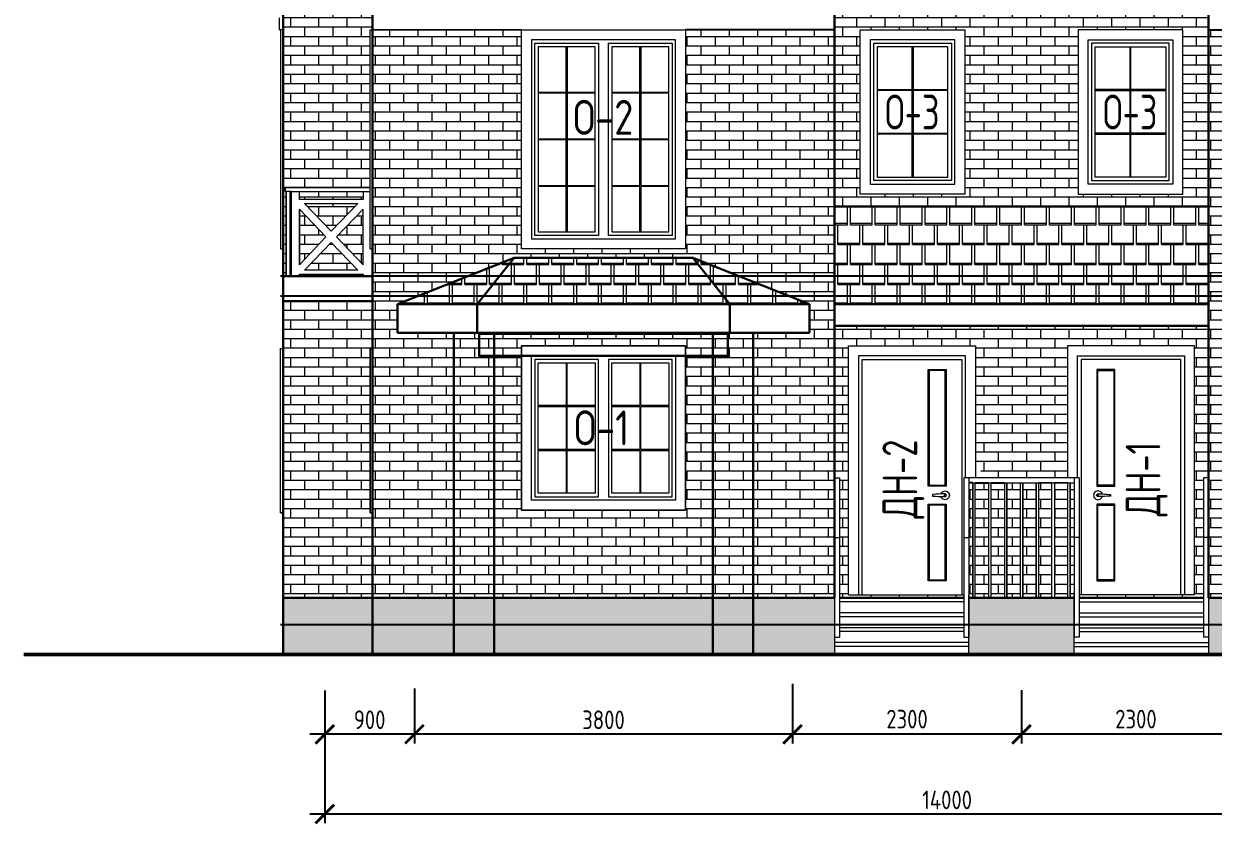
# Model space of a CAD drawing. Header units: millimetres. Extents: x -56498 to 234605, y -296269 to -29969.
# Drawn here: x 162459 to 174410, y -167620 to -159582 of the extents above; entities that cross this region are included whole.
import ezdxf
from ezdxf.enums import TextEntityAlignment as Align

# ---------------------------------------------------------------- set-up
doc = ezdxf.new("R2010")
doc.units = ezdxf.units.MM
doc.header["$LTSCALE"] = 100
doc.header["$PDMODE"] = 35
for name, color, linetype, lineweight in [('0.3', 7, 'Continuous', 30), ('0.5', 7, 'Continuous', 50), ('Примітки 0.09', 200, 'Continuous', 9), ('Розміри 0.09', 5, 'Continuous', 9), ('Тонкі 0.18', 142, 'Continuous', 18), ('Штрихування 0.09', 253, 'Continuous', 9)]:
    doc.layers.add(name, color=color, linetype=linetype, lineweight=lineweight)
doc.layers.add('ViewPorts', color=240, linetype='Continuous', plot=False)
doc.styles.add('GOST 2.304', font='CS_Gost2304.shx')
doc.styles.add('SPDS', font='SPDS.shx', dxfattribs={"width": 0.9})
doc.dimstyles.new('SPDS', dxfattribs={"dimscale": 100, "dimtxt": 2.5, "dimasz": 2.5, "dimexe": 1.25, "dimexo": 0.625, "dimtad": 1, "dimrnd": 0.001, "dimtxsty": 'GOST 2.304', "dimblk": 'ARCHTICK', "dimcen": 2.5, "dimdle": 2, "dimadec": 0, "dimazin": 2, "dimtfac": 0.75, "dimtmove": 1, "dimatfit": 3, "dimfxl": 0, "dimtolj": 1, "dimarcsym": 0})
pattern_1 = [(0, (15, 0), (125, 200), [220, -30]), (0, (15, 15), (125, 200), [220, -30]), (90, (235, 0), (-125, 200), [200, -200]), (90, (265, 0), (-125, 200), [200, -200])]

# ---------------------------------------------------------------- blocks, each defined once
blk = doc.blocks.new('_ArchTick')
at = {"color": 0, "linetype": 'ByBlock', "const_width": 0.15}
blk.add_lwpolyline([(-0.5, -0.5), (0.5, 0.5)], dxfattribs=at)
blk = doc.blocks.new('*D288')
at = {"layer": 'Defpoints', "color": 0, "transparency": 16777216}
for p in [(172484, -166227), (174784, -166362), (172484, -166717)]:
    blk.add_point(p, dxfattribs=at)
at = {"layer": 'Розміри 0.09', "color": 0, "lineweight": -2, "transparency": 16777216}
for p, q in [((172484, -166273), (172484, -166810)), ((174784, -166409), (174784, -166810)), ((174934, -166717), (172334, -166717))]:
    blk.add_line(p, q, dxfattribs=at)
at = {"layer": 'Розміри 0.09', "color": 0, "lineweight": -2, "transparency": 16777216, "xscale": 187.5, "yscale": 187.5, "zscale": 187.5, "rotation": 180}
blk.add_blockref('_ArchTick', (172484, -166717), dxfattribs=at)
at = {"layer": 'Розміри 0.09', "color": 0, "lineweight": -2, "transparency": 16777216, "xscale": 187.5, "yscale": 187.5, "zscale": 187.5}
blk.add_blockref('_ArchTick', (174784, -166717), dxfattribs=at)
at = {"layer": 'Розміри 0.09', "color": 0, "transparency": 16777216, "insert": (173634, -166565), "char_height": 187.5, "attachment_point": 5, "style": 'GOST 2.304'}
blk.add_mtext('\\A1;2300', dxfattribs=at)
blk = doc.blocks.new('*D289')
at = {"layer": 'Defpoints', "color": 0, "transparency": 16777216}
for p in [(170184, -166165), (172484, -166227), (170184, -166717)]:
    blk.add_point(p, dxfattribs=at)
at = {"layer": 'Розміри 0.09', "color": 0, "lineweight": -2, "transparency": 16777216}
for p, q in [((170184, -166212), (170184, -166810)), ((172484, -166273), (172484, -166810)), ((172634, -166717), (170034, -166717))]:
    blk.add_line(p, q, dxfattribs=at)
at = {"layer": 'Розміри 0.09', "color": 0, "lineweight": -2, "transparency": 16777216, "xscale": 187.5, "yscale": 187.5, "zscale": 187.5, "rotation": 180}
blk.add_blockref('_ArchTick', (170184, -166717), dxfattribs=at)
at = {"layer": 'Розміри 0.09', "color": 0, "lineweight": -2, "transparency": 16777216, "xscale": 187.5, "yscale": 187.5, "zscale": 187.5}
blk.add_blockref('_ArchTick', (172484, -166717), dxfattribs=at)
at = {"layer": 'Розміри 0.09', "color": 0, "transparency": 16777216, "insert": (171334, -166565), "char_height": 187.5, "attachment_point": 5, "style": 'GOST 2.304'}
blk.add_mtext('\\A1;2300', dxfattribs=at)
blk = doc.blocks.new('*D290')
at = {"layer": 'Defpoints', "color": 0, "transparency": 16777216}
for p in [(166384, -166209), (170184, -166165), (166384, -166717)]:
    blk.add_point(p, dxfattribs=at)
at = {"layer": 'Розміри 0.09', "color": 0, "lineweight": -2, "transparency": 16777216}
for p, q in [((170184, -166212), (170184, -166810)), ((166384, -166256), (166384, -166810)), ((170334, -166717), (166234, -166717))]:
    blk.add_line(p, q, dxfattribs=at)
at = {"layer": 'Розміри 0.09', "color": 0, "lineweight": -2, "transparency": 16777216, "xscale": 187.5, "yscale": 187.5, "zscale": 187.5, "rotation": 180}
blk.add_blockref('_ArchTick', (166384, -166717), dxfattribs=at)
at = {"layer": 'Розміри 0.09', "color": 0, "lineweight": -2, "transparency": 16777216, "xscale": 187.5, "yscale": 187.5, "zscale": 187.5}
blk.add_blockref('_ArchTick', (170184, -166717), dxfattribs=at)
at = {"layer": 'Розміри 0.09', "color": 0, "transparency": 16777216, "insert": (168284, -166572), "char_height": 187.5, "attachment_point": 5, "style": 'GOST 2.304'}
blk.add_mtext('\\A1;3800', dxfattribs=at)
blk = doc.blocks.new('*D291')
at = {"layer": 'Defpoints', "color": 0, "transparency": 16777216}
for p in [(165484, -166231), (166384, -166209), (165484, -166717)]:
    blk.add_point(p, dxfattribs=at)
at = {"layer": 'Розміри 0.09', "color": 0, "lineweight": -2, "transparency": 16777216}
for p, q in [((165484, -166278), (165484, -166810)), ((166384, -166256), (166384, -166810)), ((166534, -166717), (165334, -166717))]:
    blk.add_line(p, q, dxfattribs=at)
at = {"layer": 'Розміри 0.09', "color": 0, "lineweight": -2, "transparency": 16777216, "xscale": 187.5, "yscale": 187.5, "zscale": 187.5, "rotation": 180}
blk.add_blockref('_ArchTick', (165484, -166717), dxfattribs=at)
at = {"layer": 'Розміри 0.09', "color": 0, "lineweight": -2, "transparency": 16777216, "xscale": 187.5, "yscale": 187.5, "zscale": 187.5}
blk.add_blockref('_ArchTick', (166384, -166717), dxfattribs=at)
at = {"layer": 'Розміри 0.09', "color": 0, "transparency": 16777216, "insert": (165934, -166571), "char_height": 187.5, "attachment_point": 5, "style": 'GOST 2.304'}
blk.add_mtext('\\A1;900', dxfattribs=at)
blk = doc.blocks.new('*D292')
at = {"layer": 'Defpoints', "color": 0, "transparency": 16777216}
for p in [(165484, -166651), (179484, -166651), (179484, -167517)]:
    blk.add_point(p, dxfattribs=at)
at = {"layer": 'Розміри 0.09', "color": 0, "lineweight": -2, "transparency": 16777216}
for p, q in [((165484, -166698), (165484, -167610)), ((179484, -166698), (179484, -167610)), ((165334, -167517), (179634, -167517))]:
    blk.add_line(p, q, dxfattribs=at)
at = {"layer": 'Розміри 0.09', "color": 0, "lineweight": -2, "transparency": 16777216, "xscale": 187.5, "yscale": 187.5, "zscale": 187.5, "rotation": 180}
blk.add_blockref('_ArchTick', (165484, -167517), dxfattribs=at)
at = {"layer": 'Розміри 0.09', "color": 0, "lineweight": -2, "transparency": 16777216, "xscale": 187.5, "yscale": 187.5, "zscale": 187.5}
blk.add_blockref('_ArchTick', (179484, -167517), dxfattribs=at)
at = {"layer": 'Розміри 0.09', "color": 0, "transparency": 16777216, "insert": (171737, -167376), "char_height": 187.5, "attachment_point": 5, "style": 'GOST 2.304'}
blk.add_mtext('\\A1;14000', dxfattribs=at)

msp = doc.modelspace()

# ---------------------------------------------------------------- hatches: boundary and pattern name
at = {"layer": 'Штрихування 0.09', "ltscale": 0.75}
h = msp.add_hatch(dxfattribs=at)
h.set_pattern_fill('AR-BRSTD', color=256, scale=1.4, style=0)
h.paths.add_polyline_path([(165870.297, -162096.587), (165227.916, -162096.587), (165227.916, -162116.592), (165870.297, -162116.592)], flags=17)
h.paths.add_polyline_path([(165816.871, -161386.599), (165281.342, -161386.599), (165549.144, -161665.882)], flags=17)
h.paths.add_polyline_path([(165870.297, -161266.617), (165227.916, -161266.617), (165227.916, -161346.605), (165870.297, -161346.605)], flags=17)
h.paths.add_polyline_path([(165227.916, -161442.351), (165227.916, -162000.841), (165495.644, -161721.634)], flags=17)
h.paths.add_polyline_path([(165549.144, -161777.385), (165281.342, -162056.593), (165816.871, -162056.593)], flags=17)
h.paths.add_polyline_path([(165870.297, -161442.351), (165602.569, -161721.634), (165870.297, -162000.841)], flags=17)
h.paths.add_polyline_path([(165939.166, -159641.645), (165964.153, -159641.645), (165964.153, -159521.588), (165964.153, -158572.014), (165459.141, -159394.328), (165459.141, -159301.809), (165064.128, -159301.809), (165064.128, -162116.592), (165094.128, -162116.592), (165094.128, -161266.617), (165084.148, -161266.617), (165084.148, -161226.623), (165144.102, -161226.623), (165939.166, -161226.623)])
h = msp.add_hatch(dxfattribs=at)
h.set_pattern_fill('AR-BRSTD', color=256, scale=1.4, style=0)
h.paths.add_polyline_path([(174364.104, -158611.631), (174364.104, -158572.078), (173987.018, -159186.104), (172484.128, -159186.104), (170981.239, -159186.104), (170604.153, -158572.078), (170604.153, -160466.625), (170864.147, -160466.625), (170864.147, -159641.645), (171914.121, -159641.645), (171914.121, -160466.625), (173054.136, -160466.625), (173054.136, -159641.645), (174104.11, -159641.645), (174104.11, -160466.625), (174364.104, -160466.625), (174364.104, -159641.645), (174364.104, -159521.588)])
h.paths.add_polyline_path([(173054.136, -160466.625), (171914.121, -160466.625), (171914.121, -161291.604), (170864.147, -161291.604), (170864.147, -160466.625), (170604.153, -160466.625), (170604.153, -161416.614), (174364.104, -161416.614), (174364.104, -160466.625), (174104.11, -160466.625), (174104.11, -161291.604), (173054.136, -161291.604)])
h.paths.add_polyline_path([(172158.485, -160217.843), (173014.689, -160217.843), (173014.689, -159880.343), (172158.485, -159880.343)], flags=24)
h.paths.add_polyline_path([(172154.854, -160771.463), (172990.195, -160771.463), (172990.195, -160412.177), (172154.854, -160412.177)], flags=9)
h = msp.add_hatch(dxfattribs=at)
h.set_pattern_fill('AR-BRSTD', color=256, scale=1.4, style=0)
h.paths.add_polyline_path([(170604.153, -159641.645), (169109.175, -159641.645), (169109.175, -161841.616), (167459.141, -161841.616), (167459.141, -159641.645), (165964.153, -159641.645), (165964.153, -165346.592), (166779.191, -165346.592), (166779.191, -162686.817), (166214.153, -162686.817), (166214.153, -162398.08), (167387.707, -161933.459), (169180.609, -161933.459), (170354.164, -162398.08), (170354.164, -162686.817), (169789.114, -162686.817), (169789.114, -165316.592), (169789.114, -165346.592), (170604.153, -165346.592), (170604.153, -164741.593), (170604.153, -164141.608), (170604.153, -162614.633)])
h.paths.add_polyline_path([(166225.053, -161507.709), (167076.57, -161507.709), (167076.57, -161170.209), (166225.053, -161170.209)], flags=24)
h = msp.add_hatch(dxfattribs=at)
h.set_pattern_fill('AR-BRSTD', color=256, scale=1.4, style=0)
h.paths.add_polyline_path([(179004.104, -159641.645), (177509.116, -159641.645), (177509.116, -161841.616), (175859.157, -161841.616), (175859.082, -161841.616), (175859.082, -159641.645), (174364.104, -159641.645), (174364.104, -165346.592), (175179.143, -165346.592), (175179.143, -165316.592), (175179.143, -162686.817), (174614.093, -162686.817), (174614.093, -162398.08), (175787.648, -161933.459), (177580.55, -161933.459), (178754.104, -162398.08), (178754.104, -162686.817), (178189.066, -162686.817), (178189.066, -165346.592), (179004.104, -165346.592)])
h.paths.add_polyline_path([(177990.132, -161507.709), (178841.648, -161507.709), (178841.648, -161170.209), (177990.132, -161170.209)], flags=24)
at = {"layer": 'Штрихування 0.09'}
for points in [[(168334.132, -159776.635), (168234.109, -159776.635), (168234.109, -159776.935), (168334.132, -159776.935), (168334.132, -159776.635)], [(168929.165, -163416.554), (168929.165, -163426.534), (168939.144, -163426.534), (168939.144, -163416.554), (168929.165, -163416.554)]]:
    msp.add_hatch(color=256, dxfattribs=at).paths.add_polyline_path(points, flags=0)
at = {"layer": 'Штрихування 0.09', "ltscale": 0.75}
h = msp.add_hatch(dxfattribs=at)
h.set_pattern_fill('SQSHNGLE', color=256, scale=500, style=0, pattern_type=2)
h.set_pattern_definition(pattern_1)
h.paths.add_polyline_path([(174364.104, -161416.614), (172734.147, -161416.614), (170604.153, -161416.614), (170604.153, -162398.08), (174364.104, -162398.08)])
h.paths.add_polyline_path([(172158.485, -161892.864), (173002.235, -161892.864), (173002.235, -161555.364), (172158.485, -161555.364)], flags=24)
h = msp.add_hatch(dxfattribs=at)
h.set_pattern_fill('SQSHNGLE', color=256, scale=500, style=0, pattern_type=2)
h.set_pattern_definition(pattern_1)
h.paths.add_polyline_path([(167387.707, -161933.459), (166214.153, -162398.08), (167014.153, -162398.08)])
h.paths.add_polyline_path([(169180.609, -161933.459), (167387.707, -161933.459), (167014.153, -162398.08), (167054.324, -162398.08), (169513.917, -162398.08), (169554.164, -162398.08)])
h.paths.add_polyline_path([(169180.609, -161933.459), (169554.164, -162398.08), (170354.164, -162398.08)])
h = msp.add_hatch(dxfattribs=at)
h.set_pattern_fill('AR-BRSTD', color=256, scale=1.4, style=0)
h.paths.add_polyline_path([(165939.166, -162841.616), (165964.153, -162841.616), (165964.153, -162366.591), (165064.128, -162366.591), (165064.128, -165346.592), (165964.153, -165346.592), (165964.153, -164491.65), (165939.166, -164491.65)])
at = {"layer": 'Штрихування 0.09'}
h = msp.add_hatch(dxfattribs=at)
h.set_pattern_fill('AR-BRSTD', color=256, scale=1.4, style=0)
h.paths.add_polyline_path([(172946.139, -163691.608), (172119.11, -163691.608), (172119.11, -164141.608), (172231.61, -164141.608), (172946.139, -164141.608)], flags=17)
h.paths.add_polyline_path([(172946.139, -162816.629), (174222.12, -162816.629), (174222.12, -165316.592), (173064.153, -165316.592), (173064.153, -165346.592), (174314.056, -165346.592), (174314.056, -164741.593), (174314.056, -164141.608), (174364.104, -164141.608), (174364.104, -162614.633), (172734.147, -162614.633), (170604.153, -162614.633), (170604.153, -164141.608), (170654.201, -164141.608), (170654.201, -164741.593), (170654.201, -165346.592), (171904.104, -165346.592), (171904.104, -165316.592), (170746.139, -165316.592), (170746.139, -162816.629), (172022.12, -162816.629), (172022.12, -164018.102), (172119.11, -164115.092), (172119.11, -163691.608), (172946.139, -163691.608)])
h.paths.add_polyline_path([(173014.104, -164741.593), (173014.104, -164191.582), (172974.712, -164191.582), (172974.712, -165346.592), (173014.104, -165346.592)], flags=17)
h.paths.add_polyline_path([(172949.725, -164191.582), (172815.336, -164191.582), (172815.336, -165346.592), (172949.725, -165346.592)], flags=17)
h.paths.add_polyline_path([(172790.349, -164191.582), (172734.147, -164191.582), (172655.96, -164191.582), (172655.96, -165346.592), (172790.349, -165346.592)], flags=17)
h.paths.add_polyline_path([(172630.973, -164191.582), (172496.615, -164191.582), (172496.615, -165346.592), (172630.973, -165346.592)], flags=17)
h.paths.add_polyline_path([(172471.628, -164191.582), (172337.284, -164191.582), (172337.284, -165346.592), (172471.628, -165346.592)], flags=17)
h.paths.add_polyline_path([(172312.297, -164191.582), (172177.908, -164191.582), (172177.908, -165346.592), (172312.297, -165346.592)], flags=17)
h.paths.add_polyline_path([(172152.921, -164191.582), (172018.532, -164191.582), (172018.532, -165346.592), (172152.921, -165346.592)], flags=17)
h.paths.add_polyline_path([(171993.545, -164191.582), (171954.153, -164191.582), (171954.153, -164741.593), (171954.153, -165346.592), (171993.545, -165346.592)], flags=17)
h.paths.add_polyline_path([(172158.485, -163717.858), (172930.314, -163717.858), (172930.314, -163380.358), (172158.485, -163380.358)], flags=24)
h.paths.add_polyline_path([(172158.485, -163717.858), (172930.314, -163717.858), (172930.314, -163380.358), (172158.485, -163380.358)], flags=25)
at = {"layer": 'Штрихування 0.09', "ltscale": 0.75}
h = msp.add_hatch(dxfattribs=at)
h.set_pattern_fill('AR-BRSTD', color=256, scale=1.4, style=0)
h.paths.add_polyline_path([(169789.114, -162686.817), (169384.112, -162686.817), (169384.112, -163641.586), (169789.114, -163641.586)])
h.paths.add_polyline_path([(169384.112, -162686.817), (167184.193, -162686.817), (167184.193, -163641.586), (167459.141, -163641.586), (167459.141, -162816.569), (169109.1, -162816.569), (169109.175, -162816.569), (169109.175, -163641.586), (169384.112, -163641.586)])
h.paths.add_polyline_path([(169384.112, -163641.586), (169109.175, -163641.586), (169109.175, -164466.603), (167459.141, -164466.603), (167459.141, -163641.586), (167184.193, -163641.586), (167184.193, -165346.592), (169384.112, -165346.592), (169384.112, -165316.592)])
h.paths.add_polyline_path([(169789.114, -163641.586), (169384.112, -163641.586), (169384.112, -165316.592), (169384.112, -165346.592), (169789.114, -165346.592), (169789.114, -165316.592)])
h.paths.add_polyline_path([(167184.193, -163641.586), (166779.191, -163641.586), (166779.191, -165346.592), (167184.193, -165346.592)])
h.paths.add_polyline_path([(167184.193, -162686.817), (166779.191, -162686.817), (166779.191, -163641.586), (167184.193, -163641.586)])
h = msp.add_hatch(dxfattribs=at)
h.set_pattern_fill('FLGSTONE', scale=1000, angle=30, style=0, pattern_type=2)
h.set_pattern_definition([(30, (0, 0), (-500, 866.0254), [200, -800]), (30, (635.5, 459.3), (-500, 866.0254), [180, -820]), (30, (632.8, 503.9), (-500, 866.0254), [160, -840]), (30, (171.8, 422.5), (-500, 866.0254), [120, -40, 80, -760]), (30, (-150, 259.8), (-500, 866.0254), [60, -840, 60, -40]), (30, (169.1, 467.1), (-500, 866.0254), [200, -800]), (30, (626.7, 754.4), (-500, 866.0254), [140, -860]), (30, (131.1, 653), (-500, 866.0254), [140, -40, 260, -560]), (30, (128.4, 697.7), (-500, 866.0254), [240, -40, 60, -40, 40, -580]), (30, (-42.9, 714.3), (-500, 866.0254), [100, -900]), (30, (-62.9, 748.9), (-500, 866.0254), [120, -880]), (30, (100.3, 866.2), (-500, 866.0254), [100, -900]), (30, (-256.1, 683.5), (-500, 866.0254), [100, -900]), (30, (80.3, 900.9), (-500, 866.0254), [120, -880]), (30, (-310.7, 698.2), (-500, 866.0254), [120, -880]), (30, (-202.2, 830.1), (-500, 866.0254), [240, -240, 80, -40, 120, -280]), (30, (-222.2, 864.8), (-500, 866.0254), [240, -240, 240, -280]), (30, (-480, 831.4), (-500, 866.0254), [200, -800]), (120, (0, 0), (-866.0254, -500), [300, -540, 120, -40]), (120, (173.2, 100), (-866.0254, -500), [160, -600, 200, -40]), (120, (207.8, 120), (-866.0254, -500), [160, -600, 60, -40, 100, -40]), (120, (134.4, 447.1), (-866.0254, -500), [60, -940]), (120, (169.1, 467.1), (-866.0254, -500), [60, -940]), (120, (93.7, 677.7), (-866.0254, -500), [100, -900]), (120, (128.4, 697.7), (-866.0254, -500), [100, -900]), (120, (390.3, 363.9), (-866.0254, -500), [160, -460, 340, -40]), (120, (342.3, 567.1), (-866.0254, -500), [180, -820]), (120, (376.9, 587.1), (-866.0254, -500), [180, -820]), (120, (355.7, 343.9), (-866.0254, -500), [160, -440, 100, -40, 220, -40]), (120, (178.9, 1050.1), (-866.0254, -500), [180, -820]), (120, (193.5, 1104.8), (-866.0254, -500), [160, -840]), (120, (598.2, 483.9), (-866.0254, -500), [80, -920]), (120, (632.8, 503.9), (-866.0254, -500), [80, -340, 280, -300]), (120, (457.5, 887.7), (-866.0254, -500), [280, -720]), (120, (592.1, 734.4), (-866.0254, -500), [160, -840]), (120, (626.7, 754.4), (-866.0254, -500), [160, -840]), (120, (771.4, 583.9), (-866.0254, -500), [180, -560, 220, -40]), (75, (-300, 519.6), (-500, 866.0253), [169.7056, -1244.508]), (75, (-118.04, 324.45), (-500, 866.0253), [169.7056, -1244.508]), (75, (-73.4, 327.1), (-500, 866.0253), [169.7056, -1244.508]), (75, (90.5, 283.2), (-500, 866.0253), [169.7056, -1244.508]), (75, (127.85, 258.56), (-500, 866.0253), [169.7056, -1244.058]), (75, (568.9, 374.64), (-500, 866.0253), [113.137, -1301.0765]), (75, (592.8, 573.2), (-500, 866.0253), [141.4213, -1272.792]), (75, (555.5, 597.85), (-500, 866.0253), [141.4213, -1272.792]), (75, (492.1, 907.65), (-500, 866.0253), [254.5584, -1159.655]), (75, (546.74, 893), (-500, 866.0253), [84.853, -1329.3607]), (75, (613.54, 377.3), (-500, 866.0253), [84.853, -1329.3607]), (75, (78.4, 784.26), (-500, 866.0253), [84.853, -1329.3607]), (75, (41.05, 808.9), (-500, 866.0253), [56.5685, -1357.645]), (165, (-87.5, 711.6), (-866.0253, -500), [84.853, -1329.3607]), (165, (-62.9, 748.9), (-866.0253, -500), [113.137, -1301.0765]), (345, (421.4, 1190.14), (866.0253, 500), [141.4213, -1272.792]), (345, (-73.4, 327.1), (866.0253, 500), [169.7056, -1244.508]), (345, (-98.04, 289.8), (866.0253, 500), [197.99, -1216.2237]), (345, (-420, 727.46), (866.0253, 500), [113.137, -1301.0765]), (236.56505, (355.7, 343.92), (-866.0254, -500), [268.33, -1967.738]), (236.56505, (375.7, 309.3), (-866.0254, -500), [268.33, -1967.738]), (183.43495, (101.77, 543.73), (-866.0254, -500), [134.16, -44.72, 223.61, -1833.578]), (183.43495, (104.45, 499.1), (-866.0254, -500), [134.16, -44.72, 223.61, -1833.578]), (183.43495, (588.9, 340), (-866.0254, -500), [178.8854, -2057.1826]), (183.43495, (568.9, 374.64), (-866.0254, -500), [178.8854, -2057.1826]), (183.43495, (558.2, 553.2), (-866.0254, -500), [178.8854, -2057.1826]), (183.43495, (555.5, 597.85), (-866.0254, -500), [178.8854, -2057.1826]), (93.43495, (-76.8, 533), (-500, 866.0254), [178.8854, -2057.1826]), (93.43495, (-32.15, 535.7), (-500, 866.0254), [178.8854, -2057.1826]), (93.43495, (221.58, 936.2), (-500, 866.0254), [134.16, -2101.908]), (93.43495, (139.1, 519.1), (-500, 866.0254), [134.16, -2101.908]), (93.43495, (101.77, 543.73), (-500, 866.0254), [134.16, -2101.908]), (93.43495, (184.26, 960.86), (-500, 866.0254), [89.4427, -2146.6253]), (326.56505, (186.94, 916.2), (500, -866.0254), [178.8854, -2057.1826]), (326.56505, (221.58, 936.2), (500, -866.0254), [178.8854, -2057.1826])])
h.paths.add_polyline_path([(179904.129, -165346.592), (179004.104, -165346.592), (179004.104, -165916.577), (179904.129, -165916.577)])
h.paths.add_polyline_path([(179004.104, -165346.592), (178189.066, -165346.592), (178189.066, -165916.577), (179004.104, -165916.577)])
h.paths.add_polyline_path([(178189.066, -165346.592), (177784.064, -165346.592), (177784.064, -165916.577), (178189.066, -165916.577)])
h.paths.add_polyline_path([(177784.064, -165346.592), (175584.145, -165346.592), (175584.145, -165916.577), (177784.064, -165916.577)])
h.paths.add_polyline_path([(175584.145, -165346.592), (175179.143, -165346.592), (175179.143, -165916.577), (175584.145, -165916.577)])
h.paths.add_polyline_path([(175179.143, -165346.592), (174364.104, -165346.592), (174364.104, -165916.577), (174559.089, -165916.577), (175179.143, -165916.577)])
h.paths.add_polyline_path([(173014.104, -165346.592), (171954.153, -165346.592), (171954.153, -165741.594), (171954.153, -165916.577), (173014.104, -165916.577)])
h.paths.add_polyline_path([(170604.153, -165346.592), (169789.114, -165346.592), (169789.114, -165916.577), (170604.153, -165916.577)])
h.paths.add_polyline_path([(169789.114, -165346.592), (169384.112, -165346.592), (169384.112, -165916.577), (169789.114, -165916.577)])
h.paths.add_polyline_path([(169384.112, -165346.592), (167184.193, -165346.592), (167184.193, -165916.577), (169384.112, -165916.577)])
h.paths.add_polyline_path([(167184.193, -165346.592), (166779.191, -165346.592), (166779.191, -165916.577), (167184.193, -165916.577)])
h.paths.add_polyline_path([(166779.191, -165346.592), (165964.153, -165346.592), (165964.153, -165916.577), (166779.191, -165916.577)])
h.paths.add_polyline_path([(165964.153, -165346.592), (165064.128, -165346.592), (165064.128, -165916.577), (165964.153, -165916.577)])

# ---------------------------------------------------------------- linework, layer by layer
for p, q in [((165964.153, -159521.588), (165964.153, -159641.645)), ((170604.153, -159641.645), (170604.153, -159521.588)), ((170604.153, -159641.645), (169109.175, -159641.645)), ((174364.104, -159641.645), (175859.082, -159641.645)), ((170604.153, -161416.614), (172234.11, -161416.614)), ((174364.104, -161416.614), (172734.147, -161416.614)), ((172234.11, -162614.633), (170604.153, -162614.633)), ((170604.153, -162614.633), (170604.153, -164141.608)), ((170604.153, -164141.608), (170604.153, -162614.633)), ((172734.147, -162614.633), (174364.104, -162614.633)), ((174364.104, -162614.633), (174364.104, -164141.608)), ((174364.104, -164141.608), (174364.104, -162614.633)), ((171993.545, -164191.582), (171954.153, -164191.582)), ((172018.532, -164191.582), (172152.921, -164191.582)), ((172177.908, -164191.582), (172234.11, -164191.582)), ((172234.11, -164191.582), (172312.297, -164191.582)), ((170409.168, -165916.577), (172484.128, -165916.577)), ((174559.089, -165916.577), (172484.128, -165916.577))]:
    msp.add_line(p, q)
at = {"layer": '0.3'}
for p, q in [((165964.153, -159641.645), (165964.153, -158572.014)), ((170604.153, -158572.076), (170604.153, -161416.614)), ((174364.104, -158572.076), (174364.104, -161416.614)), ((165064.128, -159301.809), (165064.128, -164266.618)), ((165064.128, -159301.809), (165064.128, -165916.577)), ((174364.104, -159641.645), (174364.104, -159521.588)), ((165964.153, -159641.645), (165964.153, -165916.577)), ((165964.153, -165916.577), (165964.153, -159641.645)), ((170604.153, -165346.592), (170604.153, -159641.645)), ((174364.104, -165346.592), (174364.104, -159641.645)), ((170604.153, -161416.614), (174364.104, -161416.614)), ((174364.104, -161416.614), (170604.153, -161416.614)), ((167387.707, -161933.459), (166214.153, -162398.08)), ((166214.153, -162398.08), (167387.707, -161933.459)), ((167387.707, -161933.459), (166214.153, -162398.08)), ((167387.707, -161933.459), (167014.153, -162398.08)), ((167014.153, -162398.08), (167387.707, -161933.459)), ((167014.153, -162398.08), (167387.707, -161933.459)), ((169180.609, -161933.459), (167387.707, -161933.459)), ((167387.707, -161933.459), (169180.609, -161933.459)), ((169180.609, -161933.459), (167387.707, -161933.459)), ((169180.609, -161933.459), (169554.164, -162398.08)), ((169180.609, -161933.459), (170354.164, -162398.08)), ((169554.164, -162398.08), (169180.609, -161933.459)), ((170354.164, -162398.08), (169180.609, -161933.459)), ((169554.164, -162398.08), (169180.609, -161933.459)), ((169180.609, -161933.459), (170354.164, -162398.08)), ((165964.153, -162116.592), (165064.128, -162116.592)), ((165064.128, -162116.592), (165964.153, -162116.592)), ((165964.153, -162366.591), (165064.128, -162366.591)), ((165064.128, -162366.591), (165964.153, -162366.591)), ((166214.153, -162398.08), (167054.324, -162398.08)), ((166214.153, -162686.817), (166214.153, -162398.08)), ((166214.153, -162398.08), (167054.324, -162398.08)), ((167014.153, -162398.08), (167014.153, -162686.817)), ((167054.324, -162398.08), (169513.917, -162398.08)), ((167054.324, -162398.08), (169513.917, -162398.08)), ((170354.164, -162398.08), (169513.992, -162398.08)), ((170354.164, -162398.08), (169513.992, -162398.08)), ((169554.164, -162398.08), (169554.164, -162686.817)), ((170354.164, -162686.817), (170354.164, -162398.08)), ((174364.104, -162398.08), (170604.153, -162398.08)), ((170604.153, -162398.08), (174364.104, -162398.08)), ((174364.104, -162614.633), (170604.153, -162614.633)), ((170354.164, -162686.817), (166214.153, -162686.817)), ((166779.191, -165916.577), (166779.191, -162686.817)), ((166779.191, -162686.817), (166779.191, -165916.577)), ((166779.191, -165916.577), (166779.191, -162686.817)), ((167184.193, -165916.577), (167184.193, -162686.817)), ((169384.112, -165316.592), (169384.112, -162686.817)), ((169789.114, -162686.817), (169789.114, -165316.592)), ((165064.128, -165346.592), (170604.153, -165346.592)), ((169384.112, -165916.577), (169384.112, -165316.592)), ((169384.112, -165316.592), (169384.112, -165916.577)), ((169384.112, -165916.577), (169384.112, -165316.592)), ((169789.114, -165916.577), (169789.114, -165316.592)), ((169789.114, -165316.592), (169789.114, -165916.577)), ((169789.114, -165916.577), (169789.114, -165316.592)), ((170654.201, -165346.592), (171904.104, -165346.592)), ((171954.153, -165346.592), (173014.104, -165346.592)), ((174314.056, -165346.592), (173064.153, -165346.592)), ((179904.129, -165346.592), (174364.104, -165346.592))]:
    msp.add_line(p, q, dxfattribs=at)
at = {"layer": '0.3', "ltscale": 0.75}
msp.add_lwpolyline([(167034.158, -162696.592), (169534.158, -162696.592), (169534.158, -162916.592), (167034.158, -162916.592)], close=True, dxfattribs=at)
at = {"layer": '0.5'}
for p, q in [((182509.109, -165916.577), (162459.148, -165916.577)), ((163659.148, -165916.577), (182509.109, -165916.577))]:
    msp.add_line(p, q, dxfattribs=at)
at = {"layer": 'ViewPorts'}
for p, q in [((179904.129, -162116.592), (165039.141, -162116.592)), ((179904.129, -162316.592), (165039.141, -162316.592)), ((179904.129, -165616.592), (165039.141, -165616.592))]:
    msp.add_line(p, q, dxfattribs=at)
at = {"layer": 'Тонкі 0.18'}
for p, q in [((167459.141, -159641.645), (165964.153, -159641.645)), ((165964.153, -159641.645), (170604.153, -159641.645)), ((167459.141, -161841.616), (167459.141, -159641.645)), ((167459.141, -161841.616), (167459.141, -159641.645)), ((169109.1, -159641.645), (169109.1, -161841.616)), ((169109.175, -159641.645), (169109.175, -161841.616)), ((170864.147, -159641.645), (171914.121, -159641.645)), ((170864.147, -161291.604), (170864.147, -159641.645)), ((170864.147, -161291.604), (170864.147, -159641.645)), ((170864.147, -159641.645), (171914.121, -159641.645)), ((171914.121, -159641.645), (171914.121, -161291.604)), ((171914.121, -159641.645), (171914.121, -161291.604)), ((174104.11, -159641.645), (173054.136, -159641.645)), ((173054.136, -159641.645), (173054.136, -161291.604)), ((173054.136, -159641.645), (173054.136, -161291.604)), ((174104.11, -159641.645), (173054.136, -159641.645)), ((174104.11, -161291.604), (174104.11, -159641.645)), ((174104.11, -161291.604), (174104.11, -159641.645)), ((179029.091, -159641.645), (174364.104, -159641.645)), ((167559.164, -159741.593), (167559.164, -161741.593)), ((169009.153, -159741.593), (167559.164, -159741.593)), ((169009.153, -161741.593), (169009.153, -159741.593)), ((170964.17, -159741.593), (170964.17, -161191.582)), ((171814.098, -159741.593), (170964.17, -159741.593)), ((171814.098, -161191.582), (171814.098, -159741.593)), ((173154.159, -161191.582), (173154.159, -159741.593)), ((173154.159, -159741.593), (174004.087, -159741.593)), ((174004.087, -159741.593), (174004.087, -161191.582)), ((170964.17, -161191.582), (171814.098, -161191.582)), ((174004.087, -161191.582), (173154.159, -161191.582)), ((165084.148, -161266.617), (165084.148, -161226.623)), ((165084.148, -161226.623), (165939.166, -161226.623)), ((165084.148, -161226.623), (165084.148, -161266.617)), ((165144.102, -161226.623), (165084.148, -161226.623)), ((165094.128, -161266.617), (165084.148, -161266.617)), ((165144.102, -161266.617), (165084.148, -161266.617)), ((165094.128, -162116.592), (165094.128, -161266.617)), ((165094.128, -161266.617), (165094.128, -162116.592)), ((165134.122, -161266.617), (165144.102, -161266.617)), ((165134.122, -162116.592), (165134.122, -161266.617)), ((165134.122, -161266.617), (165134.122, -162116.592)), ((165939.166, -161226.623), (165144.102, -161226.623)), ((165144.102, -161266.617), (165144.102, -162116.592)), ((165144.102, -161266.617), (165144.102, -162116.592)), ((165144.102, -161266.617), (165939.166, -161266.617)), ((165227.916, -161266.617), (165870.297, -161266.617)), ((165227.916, -161346.605), (165227.916, -161266.617)), ((165227.916, -161346.605), (165227.916, -161266.617)), ((165870.297, -161266.617), (165870.297, -161346.605)), ((165870.297, -161266.617), (165870.297, -161346.605)), ((171914.121, -161291.604), (170864.147, -161291.604)), ((171914.121, -161291.604), (170864.147, -161291.604)), ((173054.136, -161291.604), (174104.11, -161291.604)), ((173054.136, -161291.604), (174104.11, -161291.604)), ((165870.297, -161346.605), (165227.916, -161346.605)), ((165870.297, -161346.605), (165227.916, -161346.605)), ((165227.916, -161442.351), (165227.916, -162000.841)), ((165495.644, -161721.634), (165227.916, -161442.351)), ((165227.916, -162000.841), (165227.916, -161442.351)), ((165227.916, -161442.351), (165495.644, -161721.634)), ((165281.342, -161386.599), (165549.144, -161665.882)), ((165281.342, -161386.599), (165816.871, -161386.599)), ((165549.144, -161665.882), (165281.342, -161386.599)), ((165549.144, -161665.882), (165816.871, -161386.599)), ((165816.871, -161386.599), (165549.144, -161665.882)), ((165870.297, -161442.351), (165602.569, -161721.634)), ((165602.569, -161721.634), (165870.297, -161442.351)), ((165870.297, -162000.841), (165870.297, -161442.351)), ((165227.916, -162000.841), (165495.644, -161721.634)), ((165495.644, -161721.634), (165227.916, -162000.841)), ((165549.144, -161777.385), (165281.342, -162056.593)), ((165281.342, -162056.593), (165549.144, -161777.385)), ((165816.871, -162056.593), (165549.144, -161777.385)), ((165549.144, -161777.385), (165816.871, -162056.593)), ((165602.569, -161721.634), (165870.297, -162000.841)), ((165870.297, -162000.841), (165602.569, -161721.634)), ((167559.164, -161741.593), (169009.153, -161741.593)), ((169109.175, -161841.616), (167459.141, -161841.616)), ((169109.1, -161841.616), (167459.141, -161841.616)), ((165816.871, -162056.593), (165281.342, -162056.593)), ((165227.916, -162096.587), (165870.297, -162096.587)), ((165227.916, -162116.592), (165227.916, -162096.587)), ((165227.916, -162116.592), (165227.916, -162096.587)), ((165227.916, -162096.587), (165870.297, -162096.587)), ((165870.297, -162096.587), (165870.297, -162116.592)), ((165870.297, -162096.587), (165870.297, -162116.592)), ((167459.141, -164466.603), (167459.141, -162816.569)), ((167459.141, -162816.569), (169109.175, -162816.569)), ((167459.141, -162816.569), (167459.141, -164466.528)), ((169109.1, -162816.569), (167459.141, -162816.569)), ((169109.1, -164466.528), (169109.1, -162816.569)), ((169109.175, -162816.569), (169109.175, -164466.603)), ((170746.139, -165316.592), (170746.139, -162816.629)), ((170746.139, -162816.629), (172022.12, -162816.629)), ((170746.139, -165316.592), (170746.139, -162816.629)), ((170746.139, -162816.629), (172022.12, -162816.629)), ((172022.12, -162816.629), (172022.12, -164141.608)), ((172022.12, -162816.629), (172022.12, -164141.608)), ((174222.12, -162816.629), (172946.139, -162816.629)), ((172946.139, -162816.629), (172946.139, -164141.608)), ((172946.139, -162816.629), (172946.139, -164141.608)), ((174222.12, -162816.629), (172946.139, -162816.629)), ((174222.12, -165316.592), (174222.12, -162816.629)), ((174222.12, -165316.592), (174222.12, -162816.629)), ((167559.164, -164366.581), (167559.164, -162916.592)), ((167559.164, -162916.592), (169009.153, -162916.592)), ((169009.153, -162916.592), (169009.153, -164366.581)), ((170846.086, -162916.576), (170846.086, -165316.592)), ((171922.172, -162916.576), (170846.086, -162916.576)), ((170884.129, -165316.592), (170884.129, -162954.619)), ((170884.129, -162954.619), (171884.129, -162954.619)), ((171884.129, -162954.619), (171884.129, -165316.592)), ((171922.172, -164141.608), (171922.172, -162916.576)), ((173046.086, -164141.608), (173046.086, -162916.576)), ((173046.086, -162916.576), (174122.172, -162916.576)), ((174084.129, -162954.619), (173084.129, -162954.619)), ((173084.129, -162954.619), (173084.129, -165316.592)), ((174084.129, -165316.592), (174084.129, -162954.619)), ((174122.172, -162916.576), (174122.172, -165316.592)), ((170604.153, -164141.608), (170654.201, -164141.608)), ((170604.153, -164141.608), (170604.153, -164741.593)), ((170604.153, -164141.608), (170654.201, -164141.608)), ((170654.201, -164141.608), (170654.201, -165316.592)), ((170654.201, -164141.608), (170654.201, -164741.593)), ((171904.104, -164141.608), (171904.104, -164741.593)), ((173064.153, -164141.608), (171904.104, -164141.608)), ((171954.153, -164141.608), (171954.153, -164741.593)), ((171954.153, -164191.582), (173014.104, -164191.582)), ((171993.545, -165346.592), (171993.545, -164191.582)), ((171993.545, -164191.582), (171993.545, -165346.592)), ((172018.532, -165346.592), (172018.532, -164191.582)), ((172018.532, -165346.592), (172018.532, -164191.582)), ((172152.921, -164191.582), (172152.921, -165346.592)), ((172152.921, -164191.582), (172152.921, -165346.592)), ((172177.908, -165346.592), (172177.908, -164191.582)), ((172177.908, -165346.592), (172177.908, -164191.582)), ((172312.297, -164191.582), (172312.297, -165346.592)), ((172312.297, -164191.582), (172312.297, -165346.592)), ((172337.284, -164191.582), (172337.284, -165346.592)), ((172337.284, -165346.592), (172337.284, -164191.582)), ((172471.628, -164191.582), (172471.628, -165346.592)), ((172471.628, -164191.582), (172471.628, -165346.592)), ((172496.615, -164191.582), (172496.615, -165346.592)), ((172496.615, -165346.592), (172496.615, -164191.582)), ((172630.973, -164191.582), (172630.973, -165346.592)), ((172630.973, -165346.592), (172630.973, -164191.582)), ((172734.147, -164191.582), (172655.96, -164191.582)), ((172655.96, -164191.582), (172655.96, -165346.592)), ((172655.96, -164191.582), (172655.96, -165346.592)), ((172790.349, -164191.582), (172734.147, -164191.582)), ((172790.349, -165346.592), (172790.349, -164191.582)), ((172790.349, -165346.592), (172790.349, -164191.582)), ((172949.725, -164191.582), (172815.336, -164191.582)), ((172815.336, -164191.582), (172815.336, -165346.592)), ((172815.336, -164191.582), (172815.336, -165346.592)), ((172949.725, -165346.592), (172949.725, -164191.582)), ((172949.725, -165346.592), (172949.725, -164191.582)), ((172974.712, -165346.592), (172974.712, -164191.582)), ((172974.712, -164191.582), (173014.104, -164191.582)), ((172974.712, -164191.582), (172974.712, -165346.592)), ((173014.104, -164141.608), (173014.104, -164741.593)), ((173064.153, -164141.608), (173064.153, -164741.593)), ((174364.104, -164141.608), (174314.056, -164141.608)), ((174314.056, -164141.608), (174314.056, -165316.592)), ((174314.056, -164141.608), (174314.056, -164741.593)), ((174364.104, -164141.608), (174314.056, -164141.608)), ((174364.104, -164141.608), (174364.104, -164741.593)), ((171598.691, -164308.112), (171590.662, -164308.638)), ((171590.662, -164308.638), (171590.662, -164324.62)), ((171590.662, -164324.62), (171598.691, -164325.146)), ((171624.653, -164306.537), (171598.691, -164308.112)), ((171598.691, -164325.146), (171624.653, -164326.721)), ((171650.99, -164304.961), (171624.653, -164306.537)), ((171624.653, -164326.721), (171650.99, -164328.222)), ((171677.703, -164303.385), (171650.99, -164304.961)), ((171650.99, -164328.222), (171677.703, -164329.798)), ((171674.101, -164303.61), (171676.728, -164293.856)), ((171676.728, -164339.327), (171674.101, -164329.648)), ((171676.728, -164293.856), (171693.386, -164277.198)), ((171691.135, -164302.635), (171677.703, -164303.385)), ((171677.703, -164329.798), (171691.135, -164330.623)), ((171716.121, -164302.635), (171691.135, -164302.635)), ((171693.386, -164277.198), (171716.121, -164271.12)), ((171709.143, -164316.592), (171711.169, -164311.639)), ((171711.169, -164321.544), (171709.143, -164316.592)), ((171711.169, -164311.639), (171716.121, -164309.613)), ((171716.121, -164323.645), (171711.169, -164321.544)), ((171716.121, -164271.12), (171738.857, -164277.198)), ((171723.1, -164304.511), (171716.121, -164302.635)), ((171716.121, -164309.613), (171721.074, -164311.639)), ((171721.074, -164321.544), (171716.121, -164323.645)), ((171716.121, -164330.623), (171723.1, -164328.747)), ((171721.074, -164311.639), (171723.1, -164316.592)), ((171723.1, -164316.592), (171721.074, -164321.544)), ((171728.277, -164309.613), (171723.1, -164304.511)), ((171723.1, -164328.747), (171728.277, -164323.645)), ((171730.153, -164316.592), (171728.277, -164309.613)), ((171728.277, -164323.645), (171730.153, -164316.592)), ((171738.857, -164277.198), (171755.515, -164293.856)), ((171755.515, -164293.856), (171761.593, -164316.592)), ((171761.593, -164316.592), (171755.515, -164339.327)), ((173212.742, -164293.856), (173206.664, -164316.592)), ((173206.664, -164316.592), (173212.742, -164339.327)), ((173229.4, -164277.198), (173212.742, -164293.856)), ((173252.136, -164271.12), (173229.4, -164277.198)), ((173238.104, -164316.592), (173239.98, -164309.613)), ((173239.98, -164323.645), (173238.104, -164316.592)), ((173239.98, -164309.613), (173245.157, -164304.511)), ((173245.157, -164328.747), (173239.98, -164323.645)), ((173245.157, -164304.511), (173252.136, -164302.635)), ((173247.183, -164311.639), (173245.157, -164316.592)), ((173245.157, -164316.592), (173247.183, -164321.544)), ((173252.136, -164330.623), (173245.157, -164328.747)), ((173252.136, -164309.613), (173247.183, -164311.639)), ((173247.183, -164321.544), (173252.136, -164323.645)), ((173274.871, -164277.198), (173252.136, -164271.12)), ((173252.136, -164302.635), (173277.122, -164302.635)), ((173257.088, -164311.639), (173252.136, -164309.613)), ((173252.136, -164323.645), (173257.088, -164321.544)), ((173259.114, -164316.592), (173257.088, -164311.639)), ((173257.088, -164321.544), (173259.114, -164316.592)), ((173291.529, -164293.856), (173274.871, -164277.198)), ((173277.122, -164302.635), (173290.554, -164303.385)), ((173290.554, -164329.798), (173277.122, -164330.623)), ((173290.554, -164303.385), (173317.266, -164304.961)), ((173317.266, -164328.222), (173290.554, -164329.798)), ((173294.155, -164303.61), (173291.529, -164293.856)), ((173291.529, -164339.327), (173294.155, -164329.648)), ((173317.266, -164304.961), (173343.604, -164306.537)), ((173343.604, -164326.721), (173317.266, -164328.222)), ((173343.604, -164306.537), (173369.566, -164308.112)), ((173369.566, -164325.146), (173343.604, -164326.721)), ((173369.566, -164308.112), (173377.595, -164308.638)), ((173377.595, -164324.62), (173369.566, -164325.146)), ((173377.595, -164308.638), (173377.595, -164324.62)), ((169009.153, -164366.581), (167559.164, -164366.581)), ((171693.386, -164355.985), (171676.728, -164339.327)), ((171691.135, -164330.623), (171716.121, -164330.623)), ((171716.121, -164362.138), (171693.386, -164355.985)), ((171738.857, -164355.985), (171716.121, -164362.138)), ((171755.515, -164339.327), (171738.857, -164355.985)), ((173212.742, -164339.327), (173229.4, -164355.985)), ((173229.4, -164355.985), (173252.136, -164362.138)), ((173277.122, -164330.623), (173252.136, -164330.623)), ((173252.136, -164362.138), (173274.871, -164355.985)), ((173274.871, -164355.985), (173291.529, -164339.327)), ((167459.141, -164466.528), (169109.1, -164466.528)), ((169109.175, -164466.603), (167459.141, -164466.603)), ((170604.153, -164741.593), (170604.153, -165741.594)), ((170604.153, -164741.593), (170654.201, -164741.593)), ((170654.201, -164741.593), (170654.201, -165741.594)), ((171904.104, -164741.593), (171904.104, -165741.594)), ((171904.104, -164741.593), (171954.153, -164741.593)), ((171954.153, -164741.593), (171954.153, -165741.594)), ((173014.104, -164741.593), (173014.104, -165741.594)), ((173064.153, -164741.593), (173014.104, -164741.593)), ((173064.153, -164741.593), (173064.153, -165741.594)), ((174314.056, -164741.593), (174314.056, -165741.594)), ((174364.104, -164741.593), (174314.056, -164741.593)), ((170604.153, -165316.592), (170604.153, -165916.577)), ((171904.104, -165386.586), (170654.201, -165386.586)), ((170746.139, -165316.592), (171904.104, -165316.592)), ((171954.153, -165916.577), (171954.153, -165316.592)), ((173014.104, -165916.577), (173014.104, -165316.592)), ((174222.12, -165316.592), (173064.153, -165316.592)), ((173064.153, -165386.586), (174314.056, -165386.586)), ((174364.104, -165316.592), (174364.104, -165916.577)), ((171904.104, -165496.588), (170654.201, -165496.588)), ((173064.153, -165496.588), (174314.056, -165496.588)), ((171904.104, -165536.582), (170654.201, -165536.582)), ((173064.153, -165536.582), (174314.056, -165536.582)), ((170604.153, -165741.594), (170654.201, -165741.594)), ((171904.104, -165646.584), (170654.201, -165646.584)), ((171904.104, -165686.578), (170654.201, -165686.578)), ((171904.104, -165741.594), (171954.153, -165741.594)), ((173064.153, -165741.594), (173014.104, -165741.594)), ((173064.153, -165646.584), (174314.056, -165646.584)), ((173064.153, -165686.578), (174314.056, -165686.578)), ((174364.104, -165741.594), (174314.056, -165741.594)), ((171954.153, -165796.58), (170604.153, -165796.58)), ((171954.153, -165836.574), (170604.153, -165836.574)), ((173014.104, -165796.58), (174364.104, -165796.58)), ((173014.104, -165836.574), (174364.104, -165836.574))]:
    msp.add_line(p, q, dxfattribs=at)
at = {"layer": 'Штрихування 0.09'}
for p, q in [((165024.134, -159521.588), (165024.134, -159641.645)), ((165064.128, -159641.645), (165024.134, -159641.645)), ((165039.141, -159641.645), (165039.141, -161841.616)), ((165939.166, -159641.645), (165964.153, -159641.645)), ((165939.166, -161841.616), (165939.166, -159641.645)), ((165939.166, -159641.645), (165964.153, -159641.645)), ((167594.13, -161706.627), (167594.13, -159776.635)), ((167594.13, -159776.635), (168234.109, -159776.635)), ((168234.109, -159776.635), (168234.109, -161706.627)), ((168334.132, -161706.627), (168334.132, -159776.635)), ((168334.132, -159776.635), (168974.111, -159776.635)), ((168974.111, -159776.635), (168974.111, -161706.627)), ((170999.136, -161156.615), (170999.136, -159776.635)), ((170999.136, -159776.635), (171779.132, -159776.635)), ((171779.132, -159776.635), (171779.132, -161156.615)), ((173189.125, -159776.635), (173189.125, -161156.615)), ((173969.121, -159776.635), (173189.125, -159776.635)), ((173969.121, -161156.615), (173969.121, -159776.635)), ((167629.172, -159811.601), (167629.172, -161671.585)), ((168199.143, -159811.601), (167629.172, -159811.601)), ((167909.13, -160269.094), (167909.13, -159811.601)), ((167919.11, -159811.601), (167919.11, -160269.094)), ((168199.143, -161671.585), (168199.143, -159811.601)), ((168369.173, -159811.601), (168369.173, -161671.585)), ((168939.144, -159811.601), (168369.173, -159811.601)), ((168649.131, -160269.094), (168649.131, -159811.601)), ((168659.111, -159811.601), (168659.111, -160269.094)), ((168939.144, -161671.585), (168939.144, -159811.601)), ((171034.103, -159811.601), (171034.103, -161121.649)), ((171744.165, -159811.601), (171034.103, -159811.601)), ((171384.144, -160241.63), (171384.144, -159811.601)), ((171394.124, -159811.601), (171394.124, -160241.63)), ((171744.165, -161121.649), (171744.165, -159811.601)), ((173224.092, -161121.649), (173224.092, -159811.601)), ((173224.092, -159811.601), (173934.154, -159811.601)), ((173574.133, -159811.601), (173574.133, -160241.63)), ((173584.113, -160241.63), (173584.113, -159811.601)), ((173934.154, -159811.601), (173934.154, -161121.649)), ((171034.103, -160241.63), (171384.144, -160241.63)), ((171384.144, -160251.61), (171034.103, -160251.61)), ((171384.144, -160241.63), (171384.144, -160251.61)), ((171384.144, -160681.64), (171384.144, -160251.61)), ((171394.124, -160251.61), (171394.124, -160241.63)), ((171394.124, -160241.63), (171744.165, -160241.63)), ((171394.124, -160251.61), (171394.124, -160681.64)), ((171744.165, -160251.61), (171394.124, -160251.61)), ((173574.133, -160241.63), (173224.092, -160241.63)), ((173224.092, -160251.61), (173574.133, -160251.61)), ((173574.133, -160251.61), (173574.133, -160241.63)), ((173574.133, -160251.61), (173574.133, -160681.64)), ((173934.154, -160241.63), (173584.113, -160241.63)), ((173584.113, -160241.63), (173584.113, -160251.61)), ((173584.113, -160681.64), (173584.113, -160251.61)), ((173584.113, -160251.61), (173934.154, -160251.61)), ((167629.172, -160269.094), (167909.13, -160269.094)), ((167909.13, -160279.148), (167629.172, -160279.148)), ((167909.13, -160269.094), (167909.13, -160279.148)), ((167909.13, -160736.641), (167909.13, -160279.148)), ((167919.11, -160279.148), (167919.11, -160269.094)), ((167919.11, -160269.094), (168199.143, -160269.094)), ((167919.11, -160279.148), (167919.11, -160736.641)), ((168199.143, -160279.148), (167919.11, -160279.148)), ((168369.173, -160269.094), (168649.131, -160269.094)), ((168649.131, -160279.148), (168369.173, -160279.148)), ((168649.131, -160269.094), (168649.131, -160279.148)), ((168649.131, -160736.641), (168649.131, -160279.148)), ((168659.111, -160279.148), (168659.111, -160269.094)), ((168659.111, -160269.094), (168939.144, -160269.094)), ((168659.111, -160279.148), (168659.111, -160736.641)), ((168939.144, -160279.148), (168659.111, -160279.148)), ((167629.172, -160736.641), (167909.13, -160736.641)), ((167909.13, -160736.641), (167909.13, -160746.62)), ((167919.11, -160746.62), (167919.11, -160736.641)), ((167919.11, -160736.641), (168199.143, -160736.641)), ((168369.173, -160736.641), (168649.131, -160736.641)), ((168649.131, -160736.641), (168649.131, -160746.62)), ((168659.111, -160746.62), (168659.111, -160736.641)), ((168659.111, -160736.641), (168939.144, -160736.641)), ((171034.103, -160681.64), (171384.144, -160681.64)), ((171384.144, -160691.619), (171034.103, -160691.619)), ((171384.144, -160681.64), (171384.144, -160691.619)), ((171384.144, -161121.649), (171384.144, -160691.619)), ((171394.124, -160691.619), (171394.124, -160681.64)), ((171394.124, -160681.64), (171744.165, -160681.64)), ((171394.124, -160691.619), (171394.124, -161121.649)), ((171744.165, -160691.619), (171394.124, -160691.619)), ((173574.133, -160681.64), (173224.092, -160681.64)), ((173224.092, -160691.619), (173574.133, -160691.619)), ((173574.133, -160691.619), (173574.133, -160681.64)), ((173574.133, -160691.619), (173574.133, -161121.649)), ((173934.154, -160681.64), (173584.113, -160681.64)), ((173584.113, -160681.64), (173584.113, -160691.619)), ((173584.113, -161121.649), (173584.113, -160691.619)), ((173584.113, -160691.619), (173934.154, -160691.619)), ((167909.13, -160746.62), (167629.172, -160746.62)), ((167909.13, -161204.113), (167909.13, -160746.62)), ((167919.11, -160746.62), (167919.11, -161204.113)), ((168199.143, -160746.62), (167919.11, -160746.62)), ((168649.131, -160746.62), (168369.173, -160746.62)), ((168649.131, -161204.113), (168649.131, -160746.62)), ((168659.111, -160746.62), (168659.111, -161204.113)), ((168939.144, -160746.62), (168659.111, -160746.62)), ((167629.172, -161204.113), (167909.13, -161204.113)), ((167909.13, -161214.093), (167629.172, -161214.093)), ((167909.13, -161204.113), (167909.13, -161214.093)), ((167909.13, -161671.585), (167909.13, -161214.093)), ((167919.11, -161214.093), (167919.11, -161204.113)), ((167919.11, -161204.113), (168199.143, -161204.113)), ((167919.11, -161214.093), (167919.11, -161671.585)), ((168199.143, -161214.093), (167919.11, -161214.093)), ((168369.173, -161204.113), (168649.131, -161204.113)), ((168649.131, -161214.093), (168369.173, -161214.093)), ((168649.131, -161671.585), (168649.131, -161214.093)), ((168659.111, -161204.113), (168939.144, -161204.113)), ((168659.111, -161214.093), (168659.111, -161671.585)), ((168939.144, -161214.093), (168659.111, -161214.093)), ((171779.132, -161156.615), (170999.136, -161156.615)), ((171034.103, -161121.649), (171744.165, -161121.649)), ((173189.125, -161156.615), (173969.121, -161156.615)), ((173934.154, -161121.649), (173224.092, -161121.649)), ((167629.172, -161671.585), (168199.143, -161671.585)), ((168369.173, -161671.585), (168939.144, -161671.585)), ((168234.109, -161706.627), (167594.13, -161706.627)), ((168974.111, -161706.627), (168334.132, -161706.627)), ((165039.141, -161841.616), (165064.128, -161841.616)), ((165939.166, -161841.616), (165964.153, -161841.616)), ((165039.141, -164491.575), (165039.141, -162841.616)), ((165039.141, -162841.616), (165064.128, -162841.616)), ((165939.166, -164491.65), (165939.166, -162841.616)), ((165939.166, -162841.616), (165964.153, -162841.616)), ((165939.166, -162841.616), (165939.166, -164491.575)), ((165939.166, -162841.616), (165964.153, -162841.616)), ((167594.13, -162951.558), (167594.13, -164331.539)), ((168234.109, -162951.558), (167594.13, -162951.558)), ((167629.172, -164296.572), (167629.172, -162986.6)), ((167629.172, -162986.6), (168199.143, -162986.6)), ((167909.13, -162986.6), (167909.13, -163416.554)), ((167919.11, -163416.554), (167919.11, -162986.6)), ((168199.143, -162986.6), (168199.143, -164296.572)), ((168234.109, -164331.539), (168234.109, -162951.558)), ((168334.132, -162951.558), (168334.132, -164331.539)), ((168974.111, -162951.558), (168334.132, -162951.558)), ((168369.173, -164296.572), (168369.173, -162986.6)), ((168369.173, -162986.6), (168939.144, -162986.6)), ((168649.131, -162986.6), (168649.131, -163416.554)), ((168659.111, -163416.554), (168659.111, -162986.6)), ((168939.144, -162986.6), (168939.144, -164296.572)), ((168974.111, -164331.539), (168974.111, -162951.558)), ((171546.091, -164226.624), (171546.091, -163054.642)), ((171546.091, -163054.642), (171726.101, -163054.642)), ((171716.121, -163064.622), (171556.145, -163064.622)), ((171556.145, -163064.622), (171556.145, -164216.644)), ((171716.121, -164216.644), (171716.121, -163064.622)), ((171726.101, -163054.642), (171726.101, -164226.624)), ((173422.166, -163054.642), (173242.156, -163054.642)), ((173242.156, -163054.642), (173242.156, -164226.624)), ((173252.136, -164216.644), (173252.136, -163064.622)), ((173252.136, -163064.622), (173412.112, -163064.622)), ((173412.112, -163064.622), (173412.112, -164216.644)), ((173422.166, -164226.624), (173422.166, -163054.642)), ((167909.13, -163416.554), (167629.172, -163416.554)), ((167629.172, -163426.534), (167909.13, -163426.534)), ((167909.13, -163426.534), (167909.13, -163416.554)), ((167909.13, -163426.534), (167909.13, -163856.563)), ((168199.143, -163416.554), (167919.11, -163416.554)), ((167919.11, -163416.554), (167919.11, -163426.534)), ((167919.11, -163856.563), (167919.11, -163426.534)), ((167919.11, -163426.534), (168199.143, -163426.534)), ((168649.131, -163416.554), (168369.173, -163416.554)), ((168369.173, -163426.534), (168649.131, -163426.534)), ((168649.131, -163426.534), (168649.131, -163856.563)), ((168939.144, -163416.554), (168659.111, -163416.554)), ((168659.111, -163856.563), (168659.111, -163426.534)), ((168659.111, -163426.534), (168939.144, -163426.534)), ((167909.13, -163856.563), (167629.172, -163856.563)), ((167629.172, -163866.543), (167909.13, -163866.543)), ((167909.13, -163866.543), (167909.13, -163856.563)), ((167909.13, -163866.543), (167909.13, -164296.572)), ((168199.143, -163856.563), (167919.11, -163856.563)), ((167919.11, -163856.563), (167919.11, -163866.543)), ((167919.11, -164296.572), (167919.11, -163866.543)), ((167919.11, -163866.543), (168199.143, -163866.543)), ((168649.131, -163856.563), (168369.173, -163856.563)), ((168369.173, -163866.543), (168649.131, -163866.543)), ((168649.131, -163866.543), (168649.131, -164296.572)), ((168939.144, -163856.563), (168659.111, -163856.563)), ((168659.111, -164296.572), (168659.111, -163866.543)), ((168659.111, -163866.543), (168939.144, -163866.543)), ((168199.143, -164296.572), (167629.172, -164296.572)), ((168939.144, -164296.572), (168369.173, -164296.572)), ((171726.101, -164226.624), (171546.091, -164226.624)), ((171556.145, -164216.644), (171716.121, -164216.644)), ((173242.156, -164226.624), (173422.166, -164226.624)), ((173412.112, -164216.644), (173252.136, -164216.644)), ((167594.13, -164331.539), (168234.109, -164331.539)), ((168334.132, -164331.539), (168974.111, -164331.539)), ((171546.091, -165176.575), (171546.091, -164406.634)), ((171546.091, -164406.634), (171726.101, -164406.634)), ((171716.121, -164416.614), (171556.145, -164416.614)), ((171556.145, -164416.614), (171556.145, -165166.595)), ((171716.121, -165166.595), (171716.121, -164416.614)), ((171726.101, -164406.634), (171726.101, -165176.575)), ((173422.166, -164406.634), (173242.156, -164406.634)), ((173242.156, -164406.634), (173242.156, -165176.575)), ((173252.136, -165166.595), (173252.136, -164416.614)), ((173252.136, -164416.614), (173412.112, -164416.614)), ((173412.112, -164416.614), (173412.112, -165166.595)), ((173422.166, -165176.575), (173422.166, -164406.634)), ((165039.141, -164491.575), (165064.128, -164491.575)), ((165064.128, -164491.65), (165039.141, -164491.65)), ((165939.166, -164491.575), (165964.153, -164491.575)), ((165964.153, -164491.65), (165939.166, -164491.65)), ((171726.101, -165176.575), (171546.091, -165176.575)), ((171556.145, -165166.595), (171716.121, -165166.595)), ((173242.156, -165176.575), (173422.166, -165176.575)), ((173412.112, -165166.595), (173252.136, -165166.595))]:
    msp.add_line(p, q, dxfattribs=at)

# ---------------------------------------------------------------- texts
at = {"layer": 'Примітки 0.09', "style": 'SPDS'}
for s, p in [('О-2', (168281.442, -160696.365)), ('О-1', (168266.029, -163814.814))]:
    msp.add_text(s, height=350, dxfattribs=at).set_placement(p, align=Align.CENTER)
at = {"layer": 'Примітки 0.09', "style": 'SPDS', "width": 0.9}
for p in [(171386.418, -160643.111), (173576.407, -160643.111)]:
    msp.add_text('О-3', height=350, dxfattribs=at).set_placement(p, align=Align.CENTER)
for s, p in [('ДH-2', (171436.588, -164154.26)), ('ДH-1', (173880.08, -164154.26))]:
    msp.add_text(s, height=350, rotation=90, dxfattribs=at).set_placement(p, align=Align.CENTER)

# ---------------------------------------------------------------- dimensions: what is measured, and where the dimension line sits
at = {"layer": 'Розміри 0.09'}
for base, p1, p2, picture, middle in [((165484.129, -166716.577), (166384.129, -166208.811), (165484.129, -166231.41), '*D291', (165934.129, -166570.526)), ((166384.129, -166716.577), (170184.129, -166165.46), (166384.129, -166208.811), '*D290', (168284.129, -166572.068)), ((170184.129, -166716.577), (172484.129, -166226.531), (170184.129, -166165.46), '*D289', (171334.129, -166564.806)), ((172484.129, -166716.577), (174784.129, -166362.456), (172484.129, -166226.531), '*D288', (173634.129, -166564.806))]:
    dim = msp.add_linear_dim(base=base, p1=p1, p2=p2, angle=180, dimstyle='SPDS', override={"dimscale": 75, "dimlfac": 1, "dimtxsty": 'GOST 2.304', "dimblk1": 'ArchTick', "dimblk2": 'ArchTick', "dimsah": 1, "dimtolj": 1}, dxfattribs=at)
    dim.commit()
    dim.dimension.update_dxf_attribs({"geometry": picture, "text_midpoint": middle})
dim = msp.add_linear_dim(base=(179484.129, -167516.577), p1=(165484.129, -166650.979), p2=(179484.129, -166650.979), angle=180, dimstyle='SPDS', override={"dimscale": 75, "dimlfac": 1, "dimtxsty": 'GOST 2.304', "dimblk1": 'ArchTick', "dimblk2": 'ArchTick', "dimsah": 1, "dimtolj": 1}, dxfattribs=at)
dim.commit()
dim.dimension.update_dxf_attribs({"geometry": '*D292', "text_midpoint": (171736.724, -167516.577), "dimtype": 160})

doc.saveas('drawing.dxf')
